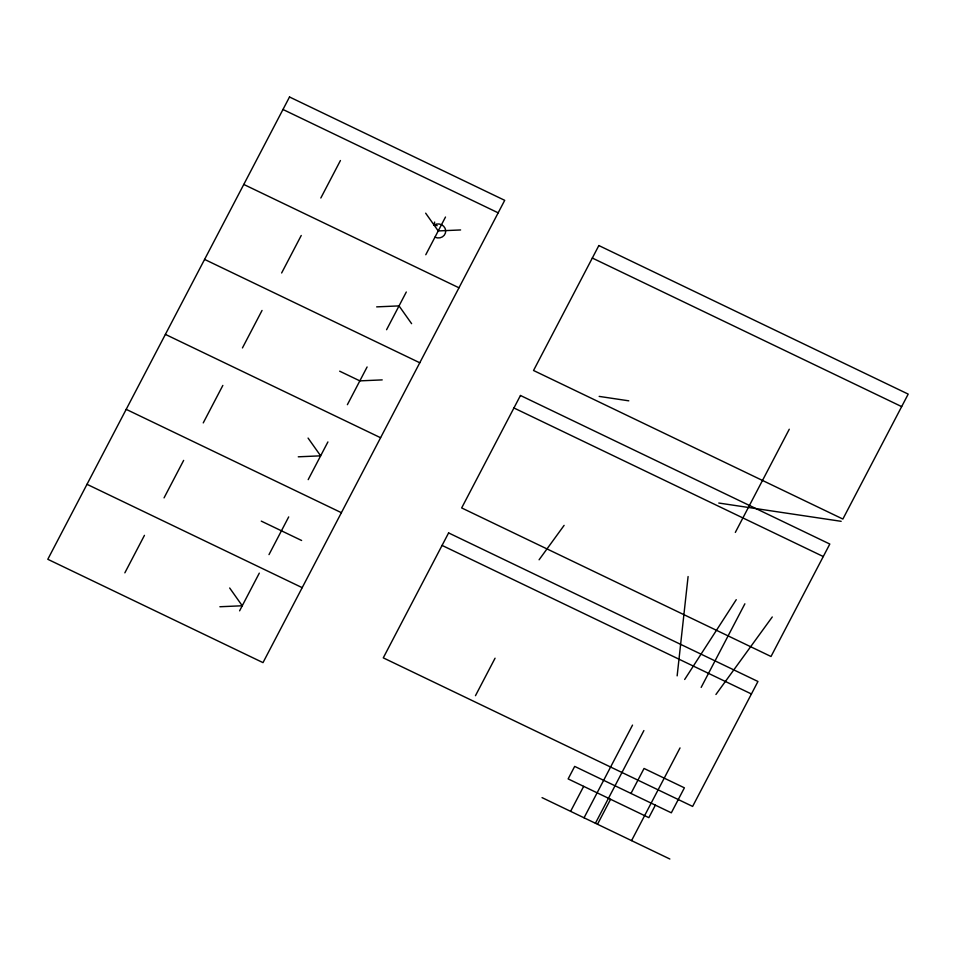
<?xml version="1.0" encoding="UTF-8"?>
<svg xmlns="http://www.w3.org/2000/svg" width="956" height="956" viewBox="0 0 956 956"><rect width="100%" height="100%" fill="white"/><g stroke="black" fill="none" stroke-linecap="round" stroke-linejoin="round"><path stroke-width="1.43" d="M677.147 675.868L688.093 576.54M434.956 237.184A7.493 7.015 11.1 0 0 445.687 230.611A7.493 7.015 11.1 0 0 434.036 225.019L434.645 222.067M124.854 572.835L144.452 535.348M164.05 497.873L183.648 460.386M203.246 422.899L222.844 385.423M242.442 347.936L262.04 310.449M281.638 272.974L301.236 235.487M320.834 198L340.432 160.524M239.598 610.836L259.303 573.134M268.995 554.611L288.7 516.909M308.19 479.637L327.908 441.935M347.387 404.675L367.104 366.973M386.583 329.712L406.3 292.01M425.779 254.738L445.496 217.036M475.467 695.693L495.065 658.206M570.601 811.345L583.674 786.358M584.056 817.798L632.525 725.102M735.331 532.408L789.274 429.232M595.421 823.259L643.89 730.563M597.5 824.263L610.573 799.276M630.972 793.444L644.045 768.457L684.388 787.828L671.327 812.815L574.676 766.401L568.139 778.901L648.837 817.655L655.374 805.155M701.166 687.4L744.879 603.81M631.558 840.611L680.027 747.915M684.675 679.477L736.251 599.675M539.088 559.786L564.112 525.37M715.925 694.486L772.269 616.967M460.601 229.954L438.23 230.934L425.659 213.176M376.664 306.876L399.034 305.896L411.606 323.666M382.209 379.89L359.838 380.87L339.655 371.179M298.272 456.813L320.642 455.833L308.071 438.075M219.88 606.749L242.25 605.769L229.679 588M599.161 396.393L628.797 400.827M718.781 503.035L841.161 521.319M434.036 225.019L437.179 225.664M282.976 109.486L498.172 212.829M592.326 258.048L901.663 406.611M243.78 184.448L458.976 287.792M204.584 259.411L419.78 362.766M513.934 407.973L823.271 556.535M165.388 334.385L380.584 437.729M442.066 545.41L751.416 693.972M126.192 409.347L341.388 512.691M261.263 521.116L301.618 540.487M86.996 484.31L302.192 587.665M542.052 797.627L669.857 859.014M289.513 96.986L47.8 559.284L262.996 662.628L504.708 200.33L289.513 96.986M448.603 532.922L383.272 657.859L692.622 806.422L757.953 681.485L448.603 532.922M520.458 395.485L461.664 507.935L771.014 656.497L829.808 544.048L520.458 395.485M598.85 245.549L533.532 370.498L842.869 519.048L908.2 394.111L598.85 245.549"/></g></svg>
